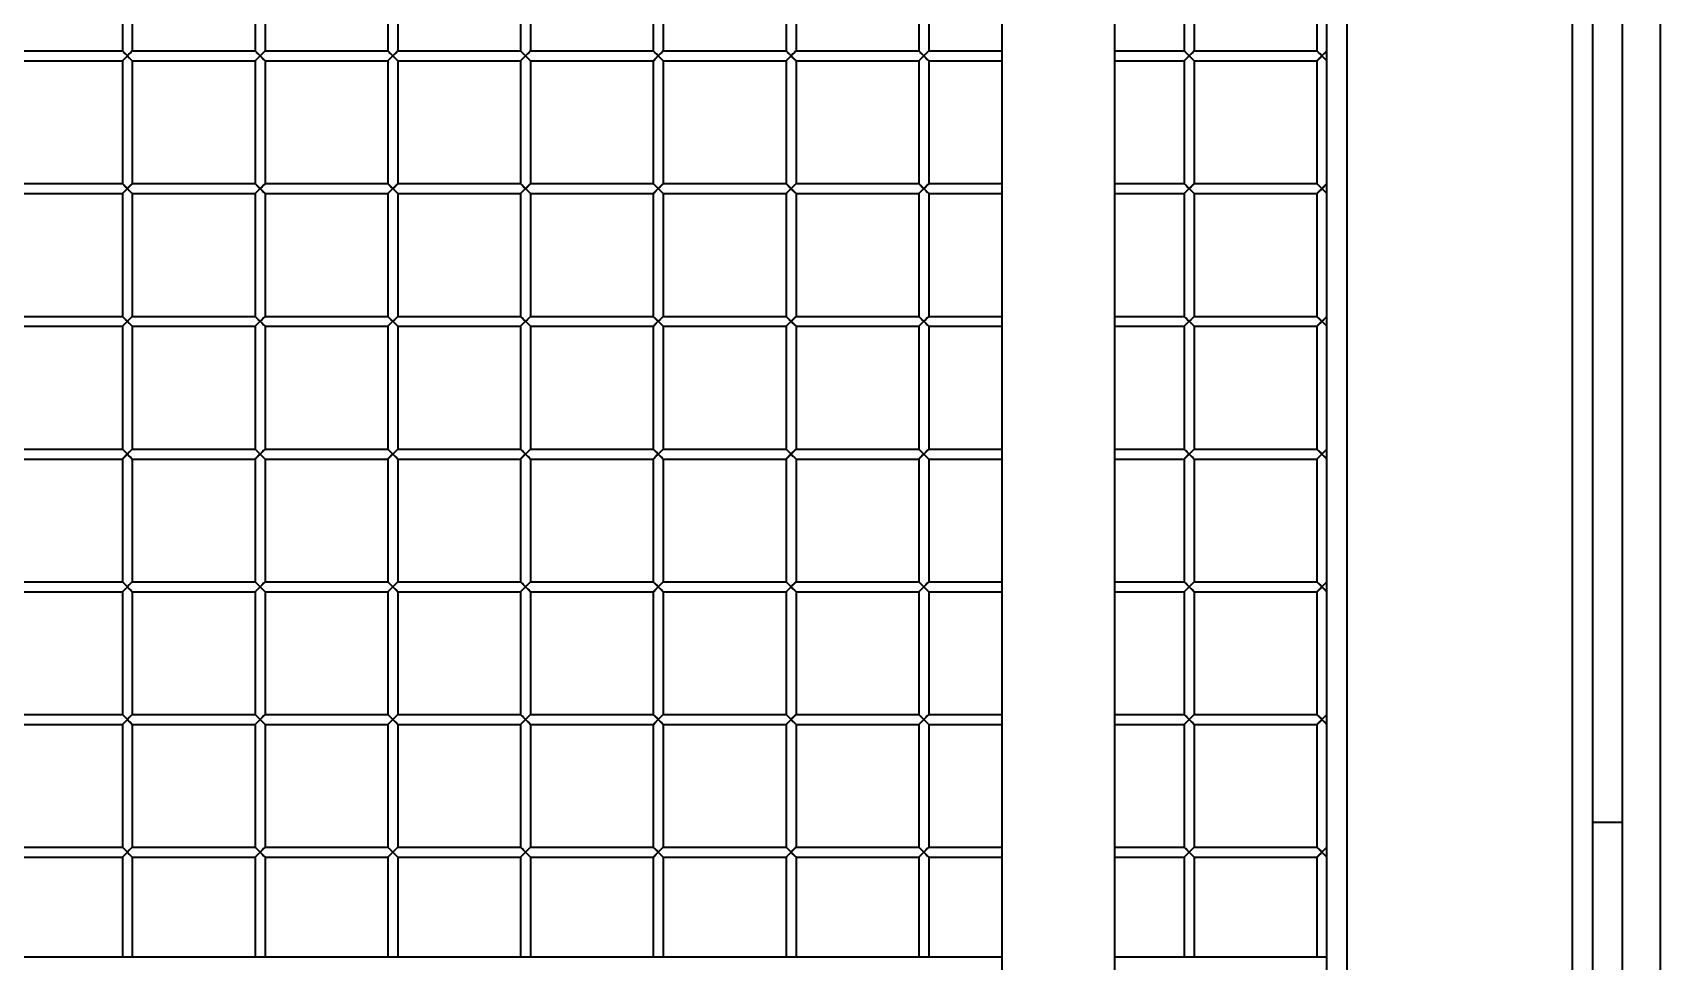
# Model space of a CAD drawing. Header units: millimetres. Extents: x 32496 to 166256, y 3504 to 23939.
# Drawn here: x 43713.6 to 44204.1, y 16561.4 to 16841.4 of the extents above; entities that cross this region are included whole.
import ezdxf

# ---------------------------------------------------------------- set-up
doc = ezdxf.new("R2010")
doc.units = ezdxf.units.MM
doc.layers.get('0').update_dxf_attribs({"lineweight": 35})

msp = doc.modelspace()

# ---------------------------------------------------------------- linework, layer by layer
at = {"linetype": 'Continuous'}
for p, q in [((44204.14, 15283.349), (44204.14, 17642.349)), ((44109.64, 17622.849), (44109.64, 15302.849)), ((44177.64, 15302.849), (44177.64, 17622.849)), ((44183.64, 17622.849), (44183.64, 15302.849)), ((44005.64, 17480.849), (44005.64, 16549.849)), ((44039.64, 17480.849), (44039.64, 16549.849)), ((44103.64, 16562.849), (44103.64, 17465.849)), ((44192.64, 17453.349), (44192.64, 15453.349)), ((43740.64, 16872.849), (43740.64, 16835.849)), ((43743.64, 16872.849), (43743.64, 16835.849)), ((43780.64, 16872.849), (43780.64, 16835.849)), ((43783.64, 16872.849), (43783.64, 16835.849)), ((43820.64, 16872.849), (43820.64, 16835.849)), ((43823.64, 16872.849), (43823.64, 16835.849)), ((43860.64, 16872.849), (43860.64, 16835.849)), ((43863.64, 16872.849), (43863.64, 16835.849)), ((43900.64, 16872.849), (43900.64, 16835.849)), ((43903.64, 16872.849), (43903.64, 16835.849)), ((43940.64, 16872.849), (43940.64, 16835.849)), ((43943.64, 16872.849), (43943.64, 16835.849)), ((43980.64, 16872.849), (43980.64, 16835.849)), ((43983.64, 16872.849), (43983.64, 16835.849)), ((44060.64, 16872.849), (44060.64, 16835.849)), ((44063.64, 16872.849), (44063.64, 16835.849)), ((44100.64, 16872.849), (44100.64, 16835.849)), ((43703.64, 16835.849), (43740.64, 16835.849)), ((43703.64, 16832.849), (43740.64, 16832.849)), ((43740.64, 16832.849), (43743.64, 16835.849)), ((43743.64, 16832.849), (43740.64, 16835.849)), ((43740.64, 16832.849), (43740.64, 16795.849)), ((43740.756, 16832.965), (43741.55, 16833.759)), ((43741.55, 16833.759), (43742.14, 16834.349)), ((43743.64, 16835.849), (43780.64, 16835.849)), ((43743.64, 16832.849), (43743.64, 16795.849)), ((43743.64, 16832.849), (43780.64, 16832.849)), ((43780.64, 16832.849), (43783.64, 16835.849)), ((43783.64, 16832.849), (43780.64, 16835.849)), ((43780.64, 16832.849), (43780.64, 16795.849)), ((43780.756, 16832.965), (43781.55, 16833.759)), ((43781.55, 16833.759), (43782.14, 16834.349)), ((43783.64, 16835.849), (43820.64, 16835.849)), ((43783.64, 16832.849), (43783.64, 16795.849)), ((43783.64, 16832.849), (43820.64, 16832.849)), ((43820.64, 16832.849), (43823.64, 16835.849)), ((43823.64, 16832.849), (43820.64, 16835.849)), ((43820.64, 16832.849), (43820.64, 16795.849)), ((43820.756, 16832.965), (43821.55, 16833.759)), ((43821.55, 16833.759), (43822.14, 16834.349)), ((43823.64, 16835.849), (43860.64, 16835.849)), ((43823.64, 16832.849), (43823.64, 16795.849)), ((43823.64, 16832.849), (43860.64, 16832.849)), ((43860.64, 16832.849), (43863.64, 16835.849)), ((43863.64, 16832.849), (43860.64, 16835.849)), ((43860.64, 16832.849), (43860.64, 16795.849)), ((43860.756, 16832.965), (43861.55, 16833.759)), ((43861.55, 16833.759), (43862.14, 16834.349)), ((43863.64, 16835.849), (43900.64, 16835.849)), ((43863.64, 16832.849), (43863.64, 16795.849)), ((43863.64, 16832.849), (43900.64, 16832.849)), ((43900.64, 16832.849), (43903.64, 16835.849)), ((43903.64, 16832.849), (43900.64, 16835.849)), ((43900.64, 16832.849), (43900.64, 16795.849)), ((43900.756, 16832.965), (43901.55, 16833.759)), ((43901.55, 16833.759), (43902.14, 16834.349)), ((43903.64, 16835.849), (43940.64, 16835.849)), ((43903.64, 16832.849), (43903.64, 16795.849)), ((43903.64, 16832.849), (43940.64, 16832.849)), ((43940.64, 16832.849), (43943.64, 16835.849)), ((43943.64, 16832.849), (43940.64, 16835.849)), ((43940.64, 16832.849), (43940.64, 16795.849)), ((43940.756, 16832.965), (43941.55, 16833.759)), ((43941.55, 16833.759), (43942.14, 16834.349)), ((43943.64, 16835.849), (43980.64, 16835.849)), ((43943.64, 16832.849), (43943.64, 16795.849)), ((43943.64, 16832.849), (43980.64, 16832.849)), ((43980.64, 16832.849), (43983.64, 16835.849)), ((43983.64, 16832.849), (43980.64, 16835.849)), ((43980.64, 16832.849), (43980.64, 16795.849)), ((43980.756, 16832.965), (43981.55, 16833.759)), ((43981.55, 16833.759), (43982.14, 16834.349)), ((43983.64, 16835.849), (44005.64, 16835.849)), ((43983.64, 16832.849), (43983.64, 16795.849)), ((43983.64, 16832.849), (44005.64, 16832.849)), ((44039.64, 16835.849), (44060.64, 16835.849)), ((44039.64, 16832.849), (44060.64, 16832.849)), ((44060.64, 16832.849), (44063.64, 16835.849)), ((44063.64, 16832.849), (44060.64, 16835.849)), ((44060.64, 16832.849), (44060.64, 16795.849)), ((44060.756, 16832.965), (44061.55, 16833.759)), ((44061.55, 16833.759), (44062.14, 16834.349)), ((44063.64, 16835.849), (44100.64, 16835.849)), ((44063.64, 16832.849), (44063.64, 16795.849)), ((44063.64, 16832.849), (44100.64, 16832.849)), ((44100.64, 16832.849), (44103.64, 16835.849)), ((44103.64, 16832.849), (44100.64, 16835.849)), ((44100.64, 16832.849), (44100.64, 16795.849)), ((44100.756, 16832.965), (44101.55, 16833.759)), ((44101.55, 16833.759), (44102.14, 16834.349)), ((43703.64, 16795.849), (43740.64, 16795.849)), ((43703.64, 16792.849), (43740.64, 16792.849)), ((43740.64, 16792.849), (43743.64, 16795.849)), ((43743.64, 16792.849), (43740.64, 16795.849)), ((43740.64, 16792.849), (43740.64, 16755.849)), ((43740.756, 16792.965), (43741.55, 16793.759)), ((43741.55, 16793.759), (43742.14, 16794.349)), ((43743.64, 16795.849), (43780.64, 16795.849)), ((43743.64, 16792.849), (43743.64, 16755.849)), ((43743.64, 16792.849), (43780.64, 16792.849)), ((43780.64, 16792.849), (43783.64, 16795.849)), ((43783.64, 16792.849), (43780.64, 16795.849)), ((43780.64, 16792.849), (43780.64, 16755.849)), ((43780.756, 16792.965), (43781.55, 16793.759)), ((43781.55, 16793.759), (43782.14, 16794.349)), ((43783.64, 16795.849), (43820.64, 16795.849)), ((43783.64, 16792.849), (43783.64, 16755.849)), ((43783.64, 16792.849), (43820.64, 16792.849)), ((43820.64, 16792.849), (43823.64, 16795.849)), ((43823.64, 16792.849), (43820.64, 16795.849)), ((43820.64, 16792.849), (43820.64, 16755.849)), ((43820.756, 16792.965), (43821.55, 16793.759)), ((43821.55, 16793.759), (43822.14, 16794.349)), ((43823.64, 16795.849), (43860.64, 16795.849)), ((43823.64, 16792.849), (43823.64, 16755.849)), ((43823.64, 16792.849), (43860.64, 16792.849)), ((43860.64, 16792.849), (43863.64, 16795.849)), ((43863.64, 16792.849), (43860.64, 16795.849)), ((43860.64, 16792.849), (43860.64, 16755.849)), ((43860.756, 16792.965), (43861.55, 16793.759)), ((43861.55, 16793.759), (43862.14, 16794.349)), ((43863.64, 16795.849), (43900.64, 16795.849)), ((43863.64, 16792.849), (43863.64, 16755.849)), ((43863.64, 16792.849), (43900.64, 16792.849)), ((43900.64, 16792.849), (43903.64, 16795.849)), ((43903.64, 16792.849), (43900.64, 16795.849)), ((43900.64, 16792.849), (43900.64, 16755.849)), ((43900.756, 16792.965), (43901.55, 16793.759)), ((43901.55, 16793.759), (43902.14, 16794.349)), ((43903.64, 16795.849), (43940.64, 16795.849)), ((43903.64, 16792.849), (43903.64, 16755.849)), ((43903.64, 16792.849), (43940.64, 16792.849)), ((43940.64, 16792.849), (43943.64, 16795.849)), ((43943.64, 16792.849), (43940.64, 16795.849)), ((43940.64, 16792.849), (43940.64, 16755.849)), ((43940.756, 16792.965), (43941.55, 16793.759)), ((43941.55, 16793.759), (43942.14, 16794.349)), ((43943.64, 16795.849), (43980.64, 16795.849)), ((43943.64, 16792.849), (43943.64, 16755.849)), ((43943.64, 16792.849), (43980.64, 16792.849)), ((43980.64, 16792.849), (43983.64, 16795.849)), ((43983.64, 16792.849), (43980.64, 16795.849)), ((43980.64, 16792.849), (43980.64, 16755.849)), ((43980.756, 16792.965), (43981.55, 16793.759)), ((43981.55, 16793.759), (43982.14, 16794.349)), ((43983.64, 16795.849), (44005.64, 16795.849)), ((43983.64, 16792.849), (43983.64, 16755.849)), ((43983.64, 16792.849), (44005.64, 16792.849)), ((44039.64, 16795.849), (44060.64, 16795.849)), ((44039.64, 16792.849), (44060.64, 16792.849)), ((44060.64, 16792.849), (44063.64, 16795.849)), ((44063.64, 16792.849), (44060.64, 16795.849)), ((44060.64, 16792.849), (44060.64, 16755.849)), ((44060.756, 16792.965), (44061.55, 16793.759)), ((44061.55, 16793.759), (44062.14, 16794.349)), ((44063.64, 16795.849), (44100.64, 16795.849)), ((44063.64, 16792.849), (44063.64, 16755.849)), ((44063.64, 16792.849), (44100.64, 16792.849)), ((44100.64, 16792.849), (44103.64, 16795.849)), ((44103.64, 16792.849), (44100.64, 16795.849)), ((44100.64, 16792.849), (44100.64, 16755.849)), ((44100.756, 16792.965), (44101.55, 16793.759)), ((44101.55, 16793.759), (44102.14, 16794.349)), ((43703.64, 16755.849), (43740.64, 16755.849)), ((43703.64, 16752.849), (43740.64, 16752.849)), ((43740.64, 16752.849), (43743.64, 16755.849)), ((43743.64, 16752.849), (43740.64, 16755.849)), ((43740.64, 16752.849), (43740.64, 16715.849)), ((43740.756, 16752.965), (43741.55, 16753.759)), ((43741.55, 16753.759), (43742.14, 16754.349)), ((43743.64, 16755.849), (43780.64, 16755.849)), ((43743.64, 16752.849), (43743.64, 16715.849)), ((43743.64, 16752.849), (43780.64, 16752.849)), ((43780.64, 16752.849), (43783.64, 16755.849)), ((43783.64, 16752.849), (43780.64, 16755.849)), ((43780.64, 16752.849), (43780.64, 16715.849)), ((43780.756, 16752.965), (43781.55, 16753.759)), ((43781.55, 16753.759), (43782.14, 16754.349)), ((43783.64, 16755.849), (43820.64, 16755.849)), ((43783.64, 16752.849), (43783.64, 16715.849)), ((43783.64, 16752.849), (43820.64, 16752.849)), ((43820.64, 16752.849), (43823.64, 16755.849)), ((43823.64, 16752.849), (43820.64, 16755.849)), ((43820.64, 16752.849), (43820.64, 16715.849)), ((43820.756, 16752.965), (43821.55, 16753.759)), ((43821.55, 16753.759), (43822.14, 16754.349)), ((43823.64, 16755.849), (43860.64, 16755.849)), ((43823.64, 16752.849), (43823.64, 16715.849)), ((43823.64, 16752.849), (43860.64, 16752.849)), ((43860.64, 16752.849), (43863.64, 16755.849)), ((43863.64, 16752.849), (43860.64, 16755.849)), ((43860.64, 16752.849), (43860.64, 16715.849)), ((43860.756, 16752.965), (43861.55, 16753.759)), ((43861.55, 16753.759), (43862.14, 16754.349)), ((43863.64, 16755.849), (43900.64, 16755.849)), ((43863.64, 16752.849), (43863.64, 16715.849)), ((43863.64, 16752.849), (43900.64, 16752.849)), ((43900.64, 16752.849), (43903.64, 16755.849)), ((43903.64, 16752.849), (43900.64, 16755.849)), ((43900.64, 16752.849), (43900.64, 16715.849)), ((43900.756, 16752.965), (43901.55, 16753.759)), ((43901.55, 16753.759), (43902.14, 16754.349)), ((43903.64, 16755.849), (43940.64, 16755.849)), ((43903.64, 16752.849), (43903.64, 16715.849)), ((43903.64, 16752.849), (43940.64, 16752.849)), ((43940.64, 16752.849), (43943.64, 16755.849)), ((43943.64, 16752.849), (43940.64, 16755.849)), ((43940.64, 16752.849), (43940.64, 16715.849)), ((43940.756, 16752.965), (43941.55, 16753.759)), ((43941.55, 16753.759), (43942.14, 16754.349)), ((43943.64, 16755.849), (43980.64, 16755.849)), ((43943.64, 16752.849), (43943.64, 16715.849)), ((43943.64, 16752.849), (43980.64, 16752.849)), ((43980.64, 16752.849), (43983.64, 16755.849)), ((43983.64, 16752.849), (43980.64, 16755.849)), ((43980.64, 16752.849), (43980.64, 16715.849)), ((43980.756, 16752.965), (43981.55, 16753.759)), ((43981.55, 16753.759), (43982.14, 16754.349)), ((43983.64, 16755.849), (44005.64, 16755.849)), ((43983.64, 16752.849), (43983.64, 16715.849)), ((43983.64, 16752.849), (44005.64, 16752.849)), ((44039.64, 16755.849), (44060.64, 16755.849)), ((44039.64, 16752.849), (44060.64, 16752.849)), ((44060.64, 16752.849), (44063.64, 16755.849)), ((44063.64, 16752.849), (44060.64, 16755.849)), ((44060.64, 16752.849), (44060.64, 16715.849)), ((44060.756, 16752.965), (44061.55, 16753.759)), ((44061.55, 16753.759), (44062.14, 16754.349)), ((44063.64, 16755.849), (44100.64, 16755.849)), ((44063.64, 16752.849), (44063.64, 16715.849)), ((44063.64, 16752.849), (44100.64, 16752.849)), ((44100.64, 16752.849), (44103.64, 16755.849)), ((44103.64, 16752.849), (44100.64, 16755.849)), ((44100.64, 16752.849), (44100.64, 16715.849)), ((44100.756, 16752.965), (44101.55, 16753.759)), ((44101.55, 16753.759), (44102.14, 16754.349)), ((43703.64, 16715.849), (43740.64, 16715.849)), ((43740.64, 16712.849), (43743.64, 16715.849)), ((43743.64, 16712.849), (43740.64, 16715.849)), ((43740.756, 16712.965), (43741.55, 16713.759)), ((43741.55, 16713.759), (43742.14, 16714.349)), ((43743.64, 16715.849), (43780.64, 16715.849)), ((43780.64, 16712.849), (43783.64, 16715.849)), ((43783.64, 16712.849), (43780.64, 16715.849)), ((43780.756, 16712.965), (43781.55, 16713.759)), ((43781.55, 16713.759), (43782.14, 16714.349)), ((43783.64, 16715.849), (43820.64, 16715.849)), ((43820.64, 16712.849), (43823.64, 16715.849)), ((43823.64, 16712.849), (43820.64, 16715.849)), ((43820.756, 16712.965), (43821.55, 16713.759)), ((43821.55, 16713.759), (43822.14, 16714.349)), ((43823.64, 16715.849), (43860.64, 16715.849)), ((43860.64, 16712.849), (43863.64, 16715.849)), ((43863.64, 16712.849), (43860.64, 16715.849)), ((43860.756, 16712.965), (43861.55, 16713.759)), ((43861.55, 16713.759), (43862.14, 16714.349)), ((43863.64, 16715.849), (43900.64, 16715.849)), ((43900.64, 16712.849), (43903.64, 16715.849)), ((43903.64, 16712.849), (43900.64, 16715.849)), ((43900.756, 16712.965), (43901.55, 16713.759)), ((43901.55, 16713.759), (43902.14, 16714.349)), ((43903.64, 16715.849), (43940.64, 16715.849)), ((43940.64, 16712.849), (43943.64, 16715.849)), ((43943.64, 16712.849), (43940.64, 16715.849)), ((43940.756, 16712.965), (43941.55, 16713.759)), ((43941.55, 16713.759), (43942.14, 16714.349)), ((43943.64, 16715.849), (43980.64, 16715.849)), ((43980.64, 16712.849), (43983.64, 16715.849)), ((43983.64, 16712.849), (43980.64, 16715.849)), ((43980.756, 16712.965), (43981.55, 16713.759)), ((43981.55, 16713.759), (43982.14, 16714.349)), ((43983.64, 16715.849), (44005.64, 16715.849)), ((44039.64, 16715.849), (44060.64, 16715.849)), ((44060.64, 16712.849), (44063.64, 16715.849)), ((44063.64, 16712.849), (44060.64, 16715.849)), ((44060.756, 16712.965), (44061.55, 16713.759)), ((44061.55, 16713.759), (44062.14, 16714.349)), ((44063.64, 16715.849), (44100.64, 16715.849)), ((44100.64, 16712.849), (44103.64, 16715.849)), ((44103.64, 16712.849), (44100.64, 16715.849)), ((44100.756, 16712.965), (44101.55, 16713.759)), ((44101.55, 16713.759), (44102.14, 16714.349)), ((43703.64, 16712.849), (43740.64, 16712.849)), ((43740.64, 16712.849), (43740.64, 16675.849)), ((43743.64, 16712.849), (43743.64, 16675.849)), ((43743.64, 16712.849), (43780.64, 16712.849)), ((43780.64, 16712.849), (43780.64, 16675.849)), ((43783.64, 16712.849), (43783.64, 16675.849)), ((43783.64, 16712.849), (43820.64, 16712.849)), ((43820.64, 16712.849), (43820.64, 16675.849)), ((43823.64, 16712.849), (43823.64, 16675.849)), ((43823.64, 16712.849), (43860.64, 16712.849)), ((43860.64, 16712.849), (43860.64, 16675.849)), ((43863.64, 16712.849), (43863.64, 16675.849)), ((43863.64, 16712.849), (43900.64, 16712.849)), ((43900.64, 16712.849), (43900.64, 16675.849)), ((43903.64, 16712.849), (43903.64, 16675.849)), ((43903.64, 16712.849), (43940.64, 16712.849)), ((43940.64, 16712.849), (43940.64, 16675.849)), ((43943.64, 16712.849), (43943.64, 16675.849)), ((43943.64, 16712.849), (43980.64, 16712.849)), ((43980.64, 16712.849), (43980.64, 16675.849)), ((43983.64, 16712.849), (43983.64, 16675.849)), ((43983.64, 16712.849), (44005.64, 16712.849)), ((44039.64, 16712.849), (44060.64, 16712.849)), ((44060.64, 16712.849), (44060.64, 16675.849)), ((44063.64, 16712.849), (44063.64, 16675.849)), ((44063.64, 16712.849), (44100.64, 16712.849)), ((44100.64, 16712.849), (44100.64, 16675.849)), ((43703.64, 16675.849), (43740.64, 16675.849)), ((43740.64, 16672.849), (43743.64, 16675.849)), ((43743.64, 16672.849), (43740.64, 16675.849)), ((43741.55, 16673.759), (43742.14, 16674.349)), ((43743.64, 16675.849), (43780.64, 16675.849)), ((43780.64, 16672.849), (43783.64, 16675.849)), ((43783.64, 16672.849), (43780.64, 16675.849)), ((43781.55, 16673.759), (43782.14, 16674.349)), ((43783.64, 16675.849), (43820.64, 16675.849)), ((43820.64, 16672.849), (43823.64, 16675.849)), ((43823.64, 16672.849), (43820.64, 16675.849)), ((43821.55, 16673.759), (43822.14, 16674.349)), ((43823.64, 16675.849), (43860.64, 16675.849)), ((43860.64, 16672.849), (43863.64, 16675.849)), ((43863.64, 16672.849), (43860.64, 16675.849)), ((43861.55, 16673.759), (43862.14, 16674.349)), ((43863.64, 16675.849), (43900.64, 16675.849)), ((43900.64, 16672.849), (43903.64, 16675.849)), ((43903.64, 16672.849), (43900.64, 16675.849)), ((43901.55, 16673.759), (43902.14, 16674.349)), ((43903.64, 16675.849), (43940.64, 16675.849)), ((43940.64, 16672.849), (43943.64, 16675.849)), ((43943.64, 16672.849), (43940.64, 16675.849)), ((43941.55, 16673.759), (43942.14, 16674.349)), ((43943.64, 16675.849), (43980.64, 16675.849)), ((43980.64, 16672.849), (43983.64, 16675.849)), ((43983.64, 16672.849), (43980.64, 16675.849)), ((43981.55, 16673.759), (43982.14, 16674.349)), ((43983.64, 16675.849), (44005.64, 16675.849)), ((44039.64, 16675.849), (44060.64, 16675.849)), ((44060.64, 16672.849), (44063.64, 16675.849)), ((44063.64, 16672.849), (44060.64, 16675.849)), ((44061.55, 16673.759), (44062.14, 16674.349)), ((44063.64, 16675.849), (44100.64, 16675.849)), ((44100.64, 16672.849), (44103.64, 16675.849)), ((44103.64, 16672.849), (44100.64, 16675.849)), ((44101.55, 16673.759), (44102.14, 16674.349)), ((43703.64, 16672.849), (43740.64, 16672.849)), ((43740.64, 16672.849), (43740.64, 16635.849)), ((43740.756, 16672.965), (43741.55, 16673.759)), ((43743.64, 16672.849), (43743.64, 16635.849)), ((43743.64, 16672.849), (43780.64, 16672.849)), ((43780.64, 16672.849), (43780.64, 16635.849)), ((43780.756, 16672.965), (43781.55, 16673.759)), ((43783.64, 16672.849), (43783.64, 16635.849)), ((43783.64, 16672.849), (43820.64, 16672.849)), ((43820.64, 16672.849), (43820.64, 16635.849)), ((43820.756, 16672.965), (43821.55, 16673.759)), ((43823.64, 16672.849), (43823.64, 16635.849)), ((43823.64, 16672.849), (43860.64, 16672.849)), ((43860.64, 16672.849), (43860.64, 16635.849)), ((43860.756, 16672.965), (43861.55, 16673.759)), ((43863.64, 16672.849), (43863.64, 16635.849)), ((43863.64, 16672.849), (43900.64, 16672.849)), ((43900.64, 16672.849), (43900.64, 16635.849)), ((43900.756, 16672.965), (43901.55, 16673.759)), ((43903.64, 16672.849), (43903.64, 16635.849)), ((43903.64, 16672.849), (43940.64, 16672.849)), ((43940.64, 16672.849), (43940.64, 16635.849)), ((43940.756, 16672.965), (43941.55, 16673.759)), ((43943.64, 16672.849), (43943.64, 16635.849)), ((43943.64, 16672.849), (43980.64, 16672.849)), ((43980.64, 16672.849), (43980.64, 16635.849)), ((43980.756, 16672.965), (43981.55, 16673.759)), ((43983.64, 16672.849), (43983.64, 16635.849)), ((43983.64, 16672.849), (44005.64, 16672.849)), ((44039.64, 16672.849), (44060.64, 16672.849)), ((44060.64, 16672.849), (44060.64, 16635.849)), ((44060.756, 16672.965), (44061.55, 16673.759)), ((44063.64, 16672.849), (44063.64, 16635.849)), ((44063.64, 16672.849), (44100.64, 16672.849)), ((44100.64, 16672.849), (44100.64, 16635.849)), ((44100.756, 16672.965), (44101.55, 16673.759)), ((43703.64, 16635.849), (43740.64, 16635.849)), ((43740.64, 16632.849), (43743.64, 16635.849)), ((43743.64, 16632.849), (43740.64, 16635.849)), ((43743.64, 16635.849), (43780.64, 16635.849)), ((43780.64, 16632.849), (43783.64, 16635.849)), ((43783.64, 16632.849), (43780.64, 16635.849)), ((43783.64, 16635.849), (43820.64, 16635.849)), ((43820.64, 16632.849), (43823.64, 16635.849)), ((43823.64, 16632.849), (43820.64, 16635.849)), ((43823.64, 16635.849), (43860.64, 16635.849)), ((43860.64, 16632.849), (43863.64, 16635.849)), ((43863.64, 16632.849), (43860.64, 16635.849)), ((43863.64, 16635.849), (43900.64, 16635.849)), ((43900.64, 16632.849), (43903.64, 16635.849)), ((43903.64, 16632.849), (43900.64, 16635.849)), ((43903.64, 16635.849), (43940.64, 16635.849)), ((43940.64, 16632.849), (43943.64, 16635.849)), ((43943.64, 16632.849), (43940.64, 16635.849)), ((43943.64, 16635.849), (43980.64, 16635.849)), ((43980.64, 16632.849), (43983.64, 16635.849)), ((43983.64, 16632.849), (43980.64, 16635.849)), ((43983.64, 16635.849), (44005.64, 16635.849)), ((44039.64, 16635.849), (44060.64, 16635.849)), ((44060.64, 16632.849), (44063.64, 16635.849)), ((44063.64, 16632.849), (44060.64, 16635.849)), ((44063.64, 16635.849), (44100.64, 16635.849)), ((44100.64, 16632.849), (44103.64, 16635.849)), ((44103.64, 16632.849), (44100.64, 16635.849)), ((43703.64, 16632.849), (43740.64, 16632.849)), ((43740.64, 16632.849), (43740.64, 16595.849)), ((43740.756, 16632.965), (43741.55, 16633.759)), ((43741.55, 16633.759), (43742.14, 16634.349)), ((43743.64, 16632.849), (43743.64, 16595.849)), ((43743.64, 16632.849), (43780.64, 16632.849)), ((43780.64, 16632.849), (43780.64, 16595.849)), ((43780.756, 16632.965), (43781.55, 16633.759)), ((43781.55, 16633.759), (43782.14, 16634.349)), ((43783.64, 16632.849), (43783.64, 16595.849)), ((43783.64, 16632.849), (43820.64, 16632.849)), ((43820.64, 16632.849), (43820.64, 16595.849)), ((43820.756, 16632.965), (43821.55, 16633.759)), ((43821.55, 16633.759), (43822.14, 16634.349)), ((43823.64, 16632.849), (43823.64, 16595.849)), ((43823.64, 16632.849), (43860.64, 16632.849)), ((43860.64, 16632.849), (43860.64, 16595.849)), ((43860.756, 16632.965), (43861.55, 16633.759)), ((43861.55, 16633.759), (43862.14, 16634.349)), ((43863.64, 16632.849), (43863.64, 16595.849)), ((43863.64, 16632.849), (43900.64, 16632.849)), ((43900.64, 16632.849), (43900.64, 16595.849)), ((43900.756, 16632.965), (43901.55, 16633.759)), ((43901.55, 16633.759), (43902.14, 16634.349)), ((43903.64, 16632.849), (43903.64, 16595.849)), ((43903.64, 16632.849), (43940.64, 16632.849)), ((43940.64, 16632.849), (43940.64, 16595.849)), ((43940.756, 16632.965), (43941.55, 16633.759)), ((43941.55, 16633.759), (43942.14, 16634.349)), ((43943.64, 16632.849), (43943.64, 16595.849)), ((43943.64, 16632.849), (43980.64, 16632.849)), ((43980.64, 16632.849), (43980.64, 16595.849)), ((43980.756, 16632.965), (43981.55, 16633.759)), ((43981.55, 16633.759), (43982.14, 16634.349)), ((43983.64, 16632.849), (43983.64, 16595.849)), ((43983.64, 16632.849), (44005.64, 16632.849)), ((44039.64, 16632.849), (44060.64, 16632.849)), ((44060.64, 16632.849), (44060.64, 16595.849)), ((44060.756, 16632.965), (44061.55, 16633.759)), ((44061.55, 16633.759), (44062.14, 16634.349)), ((44063.64, 16632.849), (44063.64, 16595.849)), ((44063.64, 16632.849), (44100.64, 16632.849)), ((44100.64, 16632.849), (44100.64, 16595.849)), ((44100.756, 16632.965), (44101.55, 16633.759)), ((44101.55, 16633.759), (44102.14, 16634.349)), ((44183.64, 16603.349), (44192.64, 16603.349)), ((43703.64, 16595.849), (43740.64, 16595.849)), ((43740.64, 16592.849), (43743.64, 16595.849)), ((43743.64, 16592.849), (43740.64, 16595.849)), ((43743.64, 16595.849), (43780.64, 16595.849)), ((43780.64, 16592.849), (43783.64, 16595.849)), ((43783.64, 16592.849), (43780.64, 16595.849)), ((43783.64, 16595.849), (43820.64, 16595.849)), ((43820.64, 16592.849), (43823.64, 16595.849)), ((43823.64, 16592.849), (43820.64, 16595.849)), ((43823.64, 16595.849), (43860.64, 16595.849)), ((43860.64, 16592.849), (43863.64, 16595.849)), ((43863.64, 16592.849), (43860.64, 16595.849)), ((43863.64, 16595.849), (43900.64, 16595.849)), ((43900.64, 16592.849), (43903.64, 16595.849)), ((43903.64, 16592.849), (43900.64, 16595.849)), ((43903.64, 16595.849), (43940.64, 16595.849)), ((43940.64, 16592.849), (43943.64, 16595.849)), ((43943.64, 16592.849), (43940.64, 16595.849)), ((43943.64, 16595.849), (43980.64, 16595.849)), ((43980.64, 16592.849), (43983.64, 16595.849)), ((43983.64, 16592.849), (43980.64, 16595.849)), ((43983.64, 16595.849), (44005.64, 16595.849)), ((44039.64, 16595.849), (44060.64, 16595.849)), ((44060.64, 16592.849), (44063.64, 16595.849)), ((44063.64, 16592.849), (44060.64, 16595.849)), ((44063.64, 16595.849), (44100.64, 16595.849)), ((44100.64, 16592.849), (44103.64, 16595.849)), ((44103.64, 16592.849), (44100.64, 16595.849)), ((43703.64, 16592.849), (43740.64, 16592.849)), ((43740.64, 16592.849), (43740.64, 16562.849)), ((43740.756, 16592.965), (43741.55, 16593.759)), ((43741.55, 16593.759), (43742.14, 16594.349)), ((43743.64, 16592.849), (43743.64, 16562.849)), ((43743.64, 16592.849), (43780.64, 16592.849)), ((43780.64, 16592.849), (43780.64, 16562.849)), ((43780.756, 16592.965), (43781.55, 16593.759)), ((43781.55, 16593.759), (43782.14, 16594.349)), ((43783.64, 16592.849), (43783.64, 16562.849)), ((43783.64, 16592.849), (43820.64, 16592.849)), ((43820.64, 16592.849), (43820.64, 16562.849)), ((43820.756, 16592.965), (43821.55, 16593.759)), ((43821.55, 16593.759), (43822.14, 16594.349)), ((43823.64, 16592.849), (43823.64, 16562.849)), ((43823.64, 16592.849), (43860.64, 16592.849)), ((43860.64, 16592.849), (43860.64, 16562.849)), ((43860.756, 16592.965), (43861.55, 16593.759)), ((43861.55, 16593.759), (43862.14, 16594.349)), ((43863.64, 16592.849), (43863.64, 16562.849)), ((43863.64, 16592.849), (43900.64, 16592.849)), ((43900.64, 16592.849), (43900.64, 16562.849)), ((43900.756, 16592.965), (43901.55, 16593.759)), ((43901.55, 16593.759), (43902.14, 16594.349)), ((43903.64, 16592.849), (43903.64, 16562.849)), ((43903.64, 16592.849), (43940.64, 16592.849)), ((43940.64, 16592.849), (43940.64, 16562.849)), ((43940.756, 16592.965), (43941.55, 16593.759)), ((43941.55, 16593.759), (43942.14, 16594.349)), ((43943.64, 16592.849), (43943.64, 16562.849)), ((43943.64, 16592.849), (43980.64, 16592.849)), ((43980.64, 16592.849), (43980.64, 16562.849)), ((43980.756, 16592.965), (43981.55, 16593.759)), ((43981.55, 16593.759), (43982.14, 16594.349)), ((43983.64, 16592.849), (43983.64, 16562.849)), ((43983.64, 16592.849), (44005.64, 16592.849)), ((44039.64, 16592.849), (44060.64, 16592.849)), ((44060.64, 16592.849), (44060.64, 16562.849)), ((44060.756, 16592.965), (44061.55, 16593.759)), ((44061.55, 16593.759), (44062.14, 16594.349)), ((44063.64, 16592.849), (44063.64, 16562.849)), ((44063.64, 16592.849), (44100.64, 16592.849)), ((44100.64, 16592.849), (44100.64, 16562.849)), ((44100.756, 16592.965), (44101.55, 16593.759)), ((44101.55, 16593.759), (44102.14, 16594.349)), ((43379.64, 16562.849), (44005.64, 16562.849)), ((44039.64, 16562.849), (44103.64, 16562.849)), ((44103.64, 16362.849), (44103.64, 16562.849))]:
    msp.add_line(p, q, dxfattribs=at)
for points in [[(43742.14, 16834.349), (43741.553, 16834.936), (43741.077, 16835.411)], [(43743.524, 16835.733), (43743.209, 16835.418), (43742.72, 16834.929), (43742.14, 16834.349)], [(43742.14, 16834.349), (43742.731, 16833.758), (43743.2, 16833.288), (43743.64, 16832.849)], [(43782.14, 16834.349), (43781.553, 16834.936), (43781.077, 16835.411)], [(43783.524, 16835.733), (43783.209, 16835.418), (43782.72, 16834.929), (43782.14, 16834.349)], [(43782.14, 16834.349), (43782.731, 16833.758), (43783.2, 16833.288), (43783.64, 16832.849)], [(43822.14, 16834.349), (43821.553, 16834.936), (43821.077, 16835.411)], [(43823.524, 16835.733), (43823.209, 16835.418), (43822.72, 16834.929), (43822.14, 16834.349)], [(43822.14, 16834.349), (43822.731, 16833.758), (43823.2, 16833.288), (43823.64, 16832.849)], [(43862.14, 16834.349), (43861.553, 16834.936), (43861.077, 16835.411)], [(43863.524, 16835.733), (43863.209, 16835.418), (43862.72, 16834.929), (43862.14, 16834.349)], [(43862.14, 16834.349), (43862.731, 16833.758), (43863.2, 16833.288), (43863.64, 16832.849)], [(43902.14, 16834.349), (43901.553, 16834.936), (43901.077, 16835.411)], [(43903.524, 16835.733), (43903.209, 16835.418), (43902.72, 16834.929), (43902.14, 16834.349)], [(43902.14, 16834.349), (43902.731, 16833.758), (43903.2, 16833.288), (43903.64, 16832.849)], [(43942.14, 16834.349), (43941.553, 16834.936), (43941.077, 16835.411)], [(43943.524, 16835.733), (43943.209, 16835.418), (43942.72, 16834.929), (43942.14, 16834.349)], [(43942.14, 16834.349), (43942.731, 16833.758), (43943.2, 16833.288), (43943.64, 16832.849)], [(43982.14, 16834.349), (43981.553, 16834.936), (43981.077, 16835.411)], [(43983.524, 16835.733), (43983.209, 16835.418), (43982.72, 16834.929), (43982.14, 16834.349)], [(43982.14, 16834.349), (43982.731, 16833.758), (43983.2, 16833.288), (43983.64, 16832.849)], [(44062.14, 16834.349), (44061.553, 16834.936), (44061.077, 16835.411)], [(44063.524, 16835.733), (44063.209, 16835.418), (44062.72, 16834.929), (44062.14, 16834.349)], [(44062.14, 16834.349), (44062.731, 16833.758), (44063.2, 16833.288), (44063.64, 16832.849)], [(44102.14, 16834.349), (44101.553, 16834.936), (44101.077, 16835.411)], [(44103.524, 16835.733), (44103.209, 16835.418), (44102.72, 16834.929), (44102.14, 16834.349)], [(44102.14, 16834.349), (44102.731, 16833.758), (44103.2, 16833.288), (44103.64, 16832.849)], [(43742.14, 16794.349), (43741.553, 16794.936), (43741.077, 16795.411)], [(43743.524, 16795.733), (43743.209, 16795.418), (43742.72, 16794.929), (43742.14, 16794.349)], [(43742.14, 16794.349), (43742.731, 16793.758), (43743.2, 16793.288), (43743.64, 16792.849)], [(43782.14, 16794.349), (43781.553, 16794.936), (43781.077, 16795.411)], [(43783.524, 16795.733), (43783.209, 16795.418), (43782.72, 16794.929), (43782.14, 16794.349)], [(43782.14, 16794.349), (43782.731, 16793.758), (43783.2, 16793.288), (43783.64, 16792.849)], [(43822.14, 16794.349), (43821.553, 16794.936), (43821.077, 16795.411)], [(43823.524, 16795.733), (43823.209, 16795.418), (43822.72, 16794.929), (43822.14, 16794.349)], [(43822.14, 16794.349), (43822.731, 16793.758), (43823.2, 16793.288), (43823.64, 16792.849)], [(43862.14, 16794.349), (43861.553, 16794.936), (43861.077, 16795.411)], [(43863.524, 16795.733), (43863.209, 16795.418), (43862.72, 16794.929), (43862.14, 16794.349)], [(43862.14, 16794.349), (43862.731, 16793.758), (43863.2, 16793.288), (43863.64, 16792.849)], [(43902.14, 16794.349), (43901.553, 16794.936), (43901.077, 16795.411)], [(43903.524, 16795.733), (43903.209, 16795.418), (43902.72, 16794.929), (43902.14, 16794.349)], [(43902.14, 16794.349), (43902.731, 16793.758), (43903.2, 16793.288), (43903.64, 16792.849)], [(43942.14, 16794.349), (43941.553, 16794.936), (43941.077, 16795.411)], [(43943.524, 16795.733), (43943.209, 16795.418), (43942.72, 16794.929), (43942.14, 16794.349)], [(43942.14, 16794.349), (43942.731, 16793.758), (43943.2, 16793.288), (43943.64, 16792.849)], [(43982.14, 16794.349), (43981.553, 16794.936), (43981.077, 16795.411)], [(43983.524, 16795.733), (43983.209, 16795.418), (43982.72, 16794.929), (43982.14, 16794.349)], [(43982.14, 16794.349), (43982.731, 16793.758), (43983.2, 16793.288), (43983.64, 16792.849)], [(44062.14, 16794.349), (44061.553, 16794.936), (44061.077, 16795.411)], [(44063.524, 16795.733), (44063.209, 16795.418), (44062.72, 16794.929), (44062.14, 16794.349)], [(44062.14, 16794.349), (44062.731, 16793.758), (44063.2, 16793.288), (44063.64, 16792.849)], [(44102.14, 16794.349), (44101.553, 16794.936), (44101.077, 16795.411)], [(44103.524, 16795.733), (44103.209, 16795.418), (44102.72, 16794.929), (44102.14, 16794.349)], [(44102.14, 16794.349), (44102.731, 16793.758), (44103.2, 16793.288), (44103.64, 16792.849)], [(43742.14, 16754.349), (43741.553, 16754.936), (43741.077, 16755.411)], [(43743.524, 16755.733), (43743.209, 16755.418), (43742.72, 16754.929), (43742.14, 16754.349)], [(43742.14, 16754.349), (43742.731, 16753.758), (43743.2, 16753.288), (43743.64, 16752.849)], [(43782.14, 16754.349), (43781.553, 16754.936), (43781.077, 16755.411)], [(43783.524, 16755.733), (43783.209, 16755.418), (43782.72, 16754.929), (43782.14, 16754.349)], [(43782.14, 16754.349), (43782.731, 16753.758), (43783.2, 16753.288), (43783.64, 16752.849)], [(43822.14, 16754.349), (43821.553, 16754.936), (43821.077, 16755.411)], [(43823.524, 16755.733), (43823.209, 16755.418), (43822.72, 16754.929), (43822.14, 16754.349)], [(43822.14, 16754.349), (43822.731, 16753.758), (43823.2, 16753.288), (43823.64, 16752.849)], [(43862.14, 16754.349), (43861.553, 16754.936), (43861.077, 16755.411)], [(43863.524, 16755.733), (43863.209, 16755.418), (43862.72, 16754.929), (43862.14, 16754.349)], [(43862.14, 16754.349), (43862.731, 16753.758), (43863.2, 16753.288), (43863.64, 16752.849)], [(43902.14, 16754.349), (43901.553, 16754.936), (43901.077, 16755.411)], [(43903.524, 16755.733), (43903.209, 16755.418), (43902.72, 16754.929), (43902.14, 16754.349)], [(43902.14, 16754.349), (43902.731, 16753.758), (43903.2, 16753.288), (43903.64, 16752.849)], [(43942.14, 16754.349), (43941.553, 16754.936), (43941.077, 16755.411)], [(43943.524, 16755.733), (43943.209, 16755.418), (43942.72, 16754.929), (43942.14, 16754.349)], [(43942.14, 16754.349), (43942.731, 16753.758), (43943.2, 16753.288), (43943.64, 16752.849)], [(43982.14, 16754.349), (43981.553, 16754.936), (43981.077, 16755.411)], [(43983.524, 16755.733), (43983.209, 16755.418), (43982.72, 16754.929), (43982.14, 16754.349)], [(43982.14, 16754.349), (43982.731, 16753.758), (43983.2, 16753.288), (43983.64, 16752.849)], [(44062.14, 16754.349), (44061.553, 16754.936), (44061.077, 16755.411)], [(44063.524, 16755.733), (44063.209, 16755.418), (44062.72, 16754.929), (44062.14, 16754.349)], [(44062.14, 16754.349), (44062.731, 16753.758), (44063.2, 16753.288), (44063.64, 16752.849)], [(44102.14, 16754.349), (44101.553, 16754.936), (44101.077, 16755.411)], [(44103.524, 16755.733), (44103.209, 16755.418), (44102.72, 16754.929), (44102.14, 16754.349)], [(44102.14, 16754.349), (44102.731, 16753.758), (44103.2, 16753.288), (44103.64, 16752.849)], [(43742.14, 16714.349), (43741.553, 16714.936), (43741.077, 16715.411)], [(43743.524, 16715.733), (43743.209, 16715.418), (43742.72, 16714.929), (43742.14, 16714.349)], [(43742.14, 16714.349), (43742.731, 16713.758), (43743.2, 16713.288), (43743.64, 16712.849)], [(43782.14, 16714.349), (43781.553, 16714.936), (43781.077, 16715.411)], [(43783.524, 16715.733), (43783.209, 16715.418), (43782.72, 16714.929), (43782.14, 16714.349)], [(43782.14, 16714.349), (43782.731, 16713.758), (43783.2, 16713.288), (43783.64, 16712.849)], [(43822.14, 16714.349), (43821.553, 16714.936), (43821.077, 16715.411)], [(43823.524, 16715.733), (43823.209, 16715.418), (43822.72, 16714.929), (43822.14, 16714.349)], [(43822.14, 16714.349), (43822.731, 16713.758), (43823.2, 16713.288), (43823.64, 16712.849)], [(43862.14, 16714.349), (43861.553, 16714.936), (43861.077, 16715.411)], [(43863.524, 16715.733), (43863.209, 16715.418), (43862.72, 16714.929), (43862.14, 16714.349)], [(43862.14, 16714.349), (43862.731, 16713.758), (43863.2, 16713.288), (43863.64, 16712.849)], [(43902.14, 16714.349), (43901.553, 16714.936), (43901.077, 16715.411)], [(43903.524, 16715.733), (43903.209, 16715.418), (43902.72, 16714.929), (43902.14, 16714.349)], [(43902.14, 16714.349), (43902.731, 16713.758), (43903.2, 16713.288), (43903.64, 16712.849)], [(43942.14, 16714.349), (43941.553, 16714.936), (43941.077, 16715.411)], [(43943.524, 16715.733), (43943.209, 16715.418), (43942.72, 16714.929), (43942.14, 16714.349)], [(43942.14, 16714.349), (43942.731, 16713.758), (43943.2, 16713.288), (43943.64, 16712.849)], [(43982.14, 16714.349), (43981.553, 16714.936), (43981.077, 16715.411)], [(43983.524, 16715.733), (43983.209, 16715.418), (43982.72, 16714.929), (43982.14, 16714.349)], [(43982.14, 16714.349), (43982.731, 16713.758), (43983.2, 16713.288), (43983.64, 16712.849)], [(44062.14, 16714.349), (44061.553, 16714.936), (44061.077, 16715.411)], [(44063.524, 16715.733), (44063.209, 16715.418), (44062.72, 16714.929), (44062.14, 16714.349)], [(44062.14, 16714.349), (44062.731, 16713.758), (44063.2, 16713.288), (44063.64, 16712.849)], [(44102.14, 16714.349), (44101.553, 16714.936), (44101.077, 16715.411)], [(44103.524, 16715.733), (44103.209, 16715.418), (44102.72, 16714.929), (44102.14, 16714.349)], [(44102.14, 16714.349), (44102.731, 16713.758), (44103.2, 16713.288), (44103.64, 16712.849)], [(43742.14, 16674.349), (43741.553, 16674.936), (43741.077, 16675.411)], [(43743.524, 16675.733), (43743.209, 16675.418), (43742.72, 16674.929), (43742.14, 16674.349)], [(43742.14, 16674.349), (43742.731, 16673.758), (43743.2, 16673.288), (43743.64, 16672.849)], [(43782.14, 16674.349), (43781.553, 16674.936), (43781.077, 16675.411)], [(43783.524, 16675.733), (43783.209, 16675.418), (43782.72, 16674.929), (43782.14, 16674.349)], [(43782.14, 16674.349), (43782.731, 16673.758), (43783.2, 16673.288), (43783.64, 16672.849)], [(43822.14, 16674.349), (43821.553, 16674.936), (43821.077, 16675.411)], [(43823.524, 16675.733), (43823.209, 16675.418), (43822.72, 16674.929), (43822.14, 16674.349)], [(43822.14, 16674.349), (43822.731, 16673.758), (43823.2, 16673.288), (43823.64, 16672.849)], [(43862.14, 16674.349), (43861.553, 16674.936), (43861.077, 16675.411)], [(43863.524, 16675.733), (43863.209, 16675.418), (43862.72, 16674.929), (43862.14, 16674.349)], [(43862.14, 16674.349), (43862.731, 16673.758), (43863.2, 16673.288), (43863.64, 16672.849)], [(43902.14, 16674.349), (43901.553, 16674.936), (43901.077, 16675.411)], [(43903.524, 16675.733), (43903.209, 16675.418), (43902.72, 16674.929), (43902.14, 16674.349)], [(43902.14, 16674.349), (43902.731, 16673.758), (43903.2, 16673.288), (43903.64, 16672.849)], [(43942.14, 16674.349), (43941.553, 16674.936), (43941.077, 16675.411)], [(43943.524, 16675.733), (43943.209, 16675.418), (43942.72, 16674.929), (43942.14, 16674.349)], [(43942.14, 16674.349), (43942.731, 16673.758), (43943.2, 16673.288), (43943.64, 16672.849)], [(43982.14, 16674.349), (43981.553, 16674.936), (43981.077, 16675.411)], [(43983.524, 16675.733), (43983.209, 16675.418), (43982.72, 16674.929), (43982.14, 16674.349)], [(43982.14, 16674.349), (43982.731, 16673.758), (43983.2, 16673.288), (43983.64, 16672.849)], [(44062.14, 16674.349), (44061.553, 16674.936), (44061.077, 16675.411)], [(44063.524, 16675.733), (44063.209, 16675.418), (44062.72, 16674.929), (44062.14, 16674.349)], [(44062.14, 16674.349), (44062.731, 16673.758), (44063.2, 16673.288), (44063.64, 16672.849)], [(44102.14, 16674.349), (44101.553, 16674.936), (44101.077, 16675.411)], [(44103.524, 16675.733), (44103.209, 16675.418), (44102.72, 16674.929), (44102.14, 16674.349)], [(44102.14, 16674.349), (44102.731, 16673.758), (44103.2, 16673.288), (44103.64, 16672.849)], [(43742.14, 16634.349), (43741.553, 16634.936), (43741.077, 16635.411)], [(43743.524, 16635.733), (43743.209, 16635.418), (43742.72, 16634.929), (43742.14, 16634.349)], [(43782.14, 16634.349), (43781.553, 16634.936), (43781.077, 16635.411)], [(43783.524, 16635.733), (43783.209, 16635.418), (43782.72, 16634.929), (43782.14, 16634.349)], [(43822.14, 16634.349), (43821.553, 16634.936), (43821.077, 16635.411)], [(43823.524, 16635.733), (43823.209, 16635.418), (43822.72, 16634.929), (43822.14, 16634.349)], [(43862.14, 16634.349), (43861.553, 16634.936), (43861.077, 16635.411)], [(43863.524, 16635.733), (43863.209, 16635.418), (43862.72, 16634.929), (43862.14, 16634.349)], [(43902.14, 16634.349), (43901.553, 16634.936), (43901.077, 16635.411)], [(43903.524, 16635.733), (43903.209, 16635.418), (43902.72, 16634.929), (43902.14, 16634.349)], [(43942.14, 16634.349), (43941.553, 16634.936), (43941.077, 16635.411)], [(43943.524, 16635.733), (43943.209, 16635.418), (43942.72, 16634.929), (43942.14, 16634.349)], [(43982.14, 16634.349), (43981.553, 16634.936), (43981.077, 16635.411)], [(43983.524, 16635.733), (43983.209, 16635.418), (43982.72, 16634.929), (43982.14, 16634.349)], [(44062.14, 16634.349), (44061.553, 16634.936), (44061.077, 16635.411)], [(44063.524, 16635.733), (44063.209, 16635.418), (44062.72, 16634.929), (44062.14, 16634.349)], [(44102.14, 16634.349), (44101.553, 16634.936), (44101.077, 16635.411)], [(44103.524, 16635.733), (44103.209, 16635.418), (44102.72, 16634.929), (44102.14, 16634.349)], [(43742.14, 16634.349), (43742.731, 16633.758), (43743.2, 16633.288), (43743.64, 16632.849)], [(43782.14, 16634.349), (43782.731, 16633.758), (43783.2, 16633.288), (43783.64, 16632.849)], [(43822.14, 16634.349), (43822.731, 16633.758), (43823.2, 16633.288), (43823.64, 16632.849)], [(43862.14, 16634.349), (43862.731, 16633.758), (43863.2, 16633.288), (43863.64, 16632.849)], [(43902.14, 16634.349), (43902.731, 16633.758), (43903.2, 16633.288), (43903.64, 16632.849)], [(43942.14, 16634.349), (43942.731, 16633.758), (43943.2, 16633.288), (43943.64, 16632.849)], [(43982.14, 16634.349), (43982.731, 16633.758), (43983.2, 16633.288), (43983.64, 16632.849)], [(44062.14, 16634.349), (44062.731, 16633.758), (44063.2, 16633.288), (44063.64, 16632.849)], [(44102.14, 16634.349), (44102.731, 16633.758), (44103.2, 16633.288), (44103.64, 16632.849)], [(43742.14, 16594.349), (43741.553, 16594.936), (43741.077, 16595.411)], [(43743.524, 16595.733), (43743.209, 16595.418), (43742.72, 16594.929), (43742.14, 16594.349)], [(43742.14, 16594.349), (43742.731, 16593.758), (43743.2, 16593.288), (43743.64, 16592.849)], [(43782.14, 16594.349), (43781.553, 16594.936), (43781.077, 16595.411)], [(43783.524, 16595.733), (43783.209, 16595.418), (43782.72, 16594.929), (43782.14, 16594.349)], [(43782.14, 16594.349), (43782.731, 16593.758), (43783.2, 16593.288), (43783.64, 16592.849)], [(43822.14, 16594.349), (43821.553, 16594.936), (43821.077, 16595.411)], [(43823.524, 16595.733), (43823.209, 16595.418), (43822.72, 16594.929), (43822.14, 16594.349)], [(43822.14, 16594.349), (43822.731, 16593.758), (43823.2, 16593.288), (43823.64, 16592.849)], [(43862.14, 16594.349), (43861.553, 16594.936), (43861.077, 16595.411)], [(43863.524, 16595.733), (43863.209, 16595.418), (43862.72, 16594.929), (43862.14, 16594.349)], [(43862.14, 16594.349), (43862.731, 16593.758), (43863.2, 16593.288), (43863.64, 16592.849)], [(43902.14, 16594.349), (43901.553, 16594.936), (43901.077, 16595.411)], [(43903.524, 16595.733), (43903.209, 16595.418), (43902.72, 16594.929), (43902.14, 16594.349)], [(43902.14, 16594.349), (43902.731, 16593.758), (43903.2, 16593.288), (43903.64, 16592.849)], [(43942.14, 16594.349), (43941.553, 16594.936), (43941.077, 16595.411)], [(43943.524, 16595.733), (43943.209, 16595.418), (43942.72, 16594.929), (43942.14, 16594.349)], [(43942.14, 16594.349), (43942.731, 16593.758), (43943.2, 16593.288), (43943.64, 16592.849)], [(43982.14, 16594.349), (43981.553, 16594.936), (43981.077, 16595.411)], [(43983.524, 16595.733), (43983.209, 16595.418), (43982.72, 16594.929), (43982.14, 16594.349)], [(43982.14, 16594.349), (43982.731, 16593.758), (43983.2, 16593.288), (43983.64, 16592.849)], [(44062.14, 16594.349), (44061.553, 16594.936), (44061.077, 16595.411)], [(44063.524, 16595.733), (44063.209, 16595.418), (44062.72, 16594.929), (44062.14, 16594.349)], [(44062.14, 16594.349), (44062.731, 16593.758), (44063.2, 16593.288), (44063.64, 16592.849)], [(44102.14, 16594.349), (44101.553, 16594.936), (44101.077, 16595.411)], [(44103.524, 16595.733), (44103.209, 16595.418), (44102.72, 16594.929), (44102.14, 16594.349)], [(44102.14, 16594.349), (44102.731, 16593.758), (44103.2, 16593.288), (44103.64, 16592.849)]]:
    msp.add_lwpolyline(points, dxfattribs=at)

doc.saveas('drawing.dxf')
